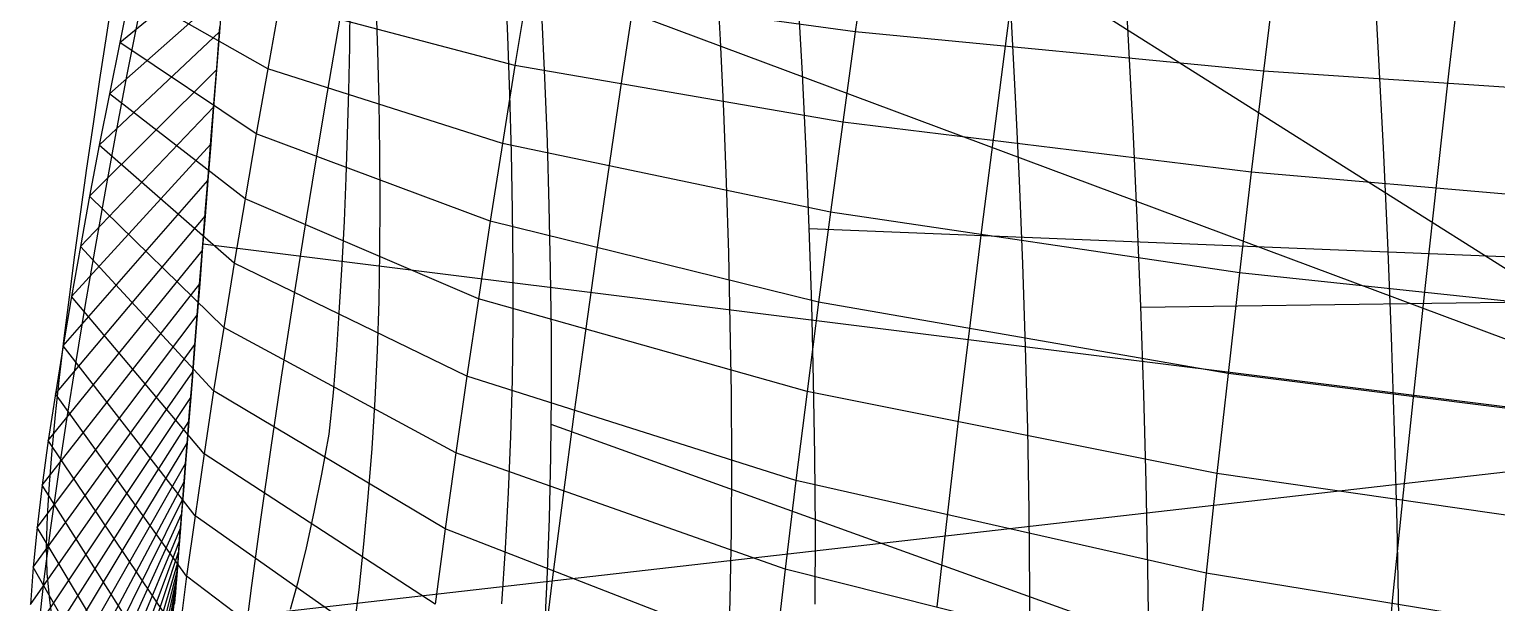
# Model space of a CAD drawing. Extents: x -454 to 454, y -3 to 309.
# Drawn here: x -453.9 to -354, y 160.7 to 199.7 of the extents above; entities that cross this region are included whole.
import ezdxf

# ---------------------------------------------------------------- set-up
doc = ezdxf.new("R2010")
doc.units = 0

msp = doc.modelspace()

# ---------------------------------------------------------------- linework, layer by layer
at = {"layer": 'default', "color": 8, "linetype": 'CONTINUOUS'}
for p, q in [((-334.782, 171.681, 358.105), (-438.05, 236.897, 240.647)), ((-334.782, 171.681, 358.105), (-440.088, 210.991, 240.596)), ((-296.895, 181.922, 287.322), (-400.803, 186.14, 173.16)), ((-334.782, 171.681, 358.105), (-442.126, 185.085, 240.544)), ((-296.895, 181.922, 287.322), (-378.2, 180.779, 150.257)), ((-298.202, 129.591, 295.527), (-418.384, 172.795, 196.761)), ((-334.782, 171.681, 358.105), (-444.164, 159.179, 240.493))]:
    msp.add_line(p, q, dxfattribs=at)
at = {"layer": 'default', "color": 5, "linetype": 'CONTINUOUS'}
for p, q in [((-396.8, 205.707, 131.069), (-397.67, 199.551, 130.172)), ((-447.79, 198.834, 214.141), (-440.58, 204.743, 240.583)), ((-369.016, 203.771, 104.493), (-369.858, 196.881, 103.43)), ((-448.494, 195.328, 213.95), (-440.784, 202.141, 240.578)), ((-447.067, 202.354, 214.337), (-447.79, 198.834, 214.141)), ((-437.697, 197.033, 185.598), (-447.067, 202.354, 214.337)), ((-440.784, 202.141, 240.578), (-440.988, 199.552, 240.573)), ((-419.987, 202.603, 158.45), (-420.857, 197.272, 157.783)), ((-397.67, 199.551, 130.172), (-419.987, 202.603, 158.45)), ((-436.891, 201.476, 186.064), (-437.697, 197.033, 185.598)), ((-420.857, 197.272, 157.783), (-436.891, 201.476, 186.064)), ((-449.178, 191.837, 213.765), (-440.988, 199.552, 240.573)), ((-440.988, 199.552, 240.573), (-441.191, 196.977, 240.568)), ((-397.67, 199.551, 130.172), (-398.519, 193.403, 129.296)), ((-369.858, 196.881, 103.43), (-397.67, 199.551, 130.172)), ((-447.79, 198.834, 214.141), (-448.494, 195.328, 213.95)), ((-438.482, 192.602, 185.144), (-447.79, 198.834, 214.141)), ((-449.838, 188.366, 213.586), (-441.191, 196.977, 240.568)), ((-441.191, 196.977, 240.568), (-441.391, 194.427, 240.563)), ((-437.697, 197.033, 185.598), (-438.482, 192.602, 185.144)), ((-421.709, 191.953, 157.13), (-437.697, 197.033, 185.598)), ((-420.857, 197.272, 157.783), (-421.709, 191.953, 157.13)), ((-398.519, 193.403, 129.296), (-420.857, 197.272, 157.783)), ((-369.858, 196.881, 103.43), (-370.678, 189.999, 102.394)), ((-337.793, 194.732, 77.765), (-369.858, 196.881, 103.43)), ((-448.494, 195.328, 213.95), (-449.178, 191.837, 213.765)), ((-439.247, 188.188, 184.701), (-448.494, 195.328, 213.95)), ((-450.471, 184.925, 213.414), (-441.391, 194.427, 240.563)), ((-441.391, 194.427, 240.563), (-441.59, 191.903, 240.558)), ((-398.519, 193.403, 129.296), (-399.351, 187.268, 128.438)), ((-370.678, 189.999, 102.394), (-398.519, 193.403, 129.296)), ((-438.482, 192.602, 185.144), (-439.247, 188.188, 184.701)), ((-422.539, 186.649, 156.493), (-438.482, 192.602, 185.144)), ((-451.074, 181.52, 213.25), (-441.59, 191.903, 240.558)), ((-449.178, 191.837, 213.765), (-449.838, 188.366, 213.586)), ((-439.989, 183.794, 184.273), (-449.178, 191.837, 213.765)), ((-441.59, 191.903, 240.558), (-441.785, 189.42, 240.553)), ((-421.709, 191.953, 157.13), (-422.539, 186.649, 156.493)), ((-399.351, 187.268, 128.438), (-421.709, 191.953, 157.13)), ((-370.678, 189.999, 102.394), (-371.482, 183.132, 101.379)), ((-338.573, 187.223, 76.601), (-370.678, 189.999, 102.394)), ((-451.645, 178.168, 213.095), (-441.785, 189.42, 240.553)), ((-441.785, 189.42, 240.553), (-441.976, 186.993, 240.548)), ((-449.838, 188.366, 213.586), (-450.471, 184.925, 213.414)), ((-440.704, 179.425, 183.859), (-449.838, 188.366, 213.586)), ((-439.247, 188.188, 184.701), (-439.989, 183.794, 184.273)), ((-423.346, 181.365, 155.874), (-439.247, 188.188, 184.701)), ((-452.175, 174.892, 212.952), (-441.976, 186.993, 240.548)), ((-441.976, 186.993, 240.548), (-442.161, 184.644, 240.543)), ((-399.351, 187.268, 128.438), (-400.161, 181.151, 127.603)), ((-371.482, 183.132, 101.379), (-399.351, 187.268, 128.438)), ((-422.539, 186.649, 156.493), (-423.346, 181.365, 155.874)), ((-400.161, 181.151, 127.603), (-422.539, 186.649, 156.493)), ((-452.653, 171.717, 212.822), (-442.161, 184.644, 240.543)), ((-450.471, 184.925, 213.414), (-451.074, 181.52, 213.25)), ((-441.389, 175.094, 183.463), (-450.471, 184.925, 213.414)), ((-442.161, 184.644, 240.543), (-442.338, 182.395, 240.539)), ((-439.989, 183.794, 184.273), (-440.704, 179.425, 183.859)), ((-424.128, 176.105, 155.275), (-439.989, 183.794, 184.273)), ((-371.482, 183.132, 101.379), (-372.263, 176.285, 100.393)), ((-339.337, 179.731, 75.461), (-371.482, 183.132, 101.379)), ((-453.07, 168.677, 212.709), (-442.338, 182.395, 240.539)), ((-442.338, 182.395, 240.539), (-442.506, 180.264, 240.535)), ((-451.074, 181.52, 213.25), (-451.645, 178.168, 213.095)), ((-442.04, 170.809, 183.087), (-451.074, 181.52, 213.25)), ((-423.346, 181.365, 155.874), (-424.128, 176.105, 155.275)), ((-400.948, 175.057, 126.791), (-423.346, 181.365, 155.874)), ((-400.161, 181.151, 127.603), (-400.948, 175.057, 126.791)), ((-372.263, 176.285, 100.393), (-400.161, 181.151, 127.603)), ((-453.418, 165.793, 212.614), (-442.506, 180.264, 240.535)), ((-442.506, 180.264, 240.535), (-442.663, 178.26, 240.531)), ((-440.704, 179.425, 183.859), (-441.389, 175.094, 183.463)), ((-424.881, 170.875, 154.697), (-440.704, 179.425, 183.859)), ((-453.686, 163.078, 212.542), (-442.663, 178.26, 240.531)), ((-451.645, 178.168, 213.095), (-452.175, 174.892, 212.952)), ((-442.656, 166.59, 182.731), (-451.645, 178.168, 213.095)), ((-442.663, 178.26, 240.531), (-442.811, 176.384, 240.527)), ((-453.865, 160.534, 212.493), (-442.811, 176.384, 240.527)), ((-442.811, 176.384, 240.527), (-442.948, 174.638, 240.524)), ((-424.128, 176.105, 155.275), (-424.881, 170.875, 154.697)), ((-401.709, 168.99, 126.006), (-424.128, 176.105, 155.275)), ((-372.263, 176.285, 100.393), (-373.022, 169.465, 99.434)), ((-340.08, 172.261, 74.354), (-372.263, 176.285, 100.393)), ((-441.389, 175.094, 183.463), (-442.04, 170.809, 183.087)), ((-425.602, 165.692, 154.144), (-441.389, 175.094, 183.463)), ((-400.948, 175.057, 126.791), (-401.709, 168.99, 126.006)), ((-373.022, 169.465, 99.434), (-400.948, 175.057, 126.791)), ((-453.946, 158.161, 212.471), (-442.948, 174.638, 240.524)), ((-452.175, 174.892, 212.952), (-452.653, 171.717, 212.822)), ((-443.226, 162.467, 182.401), (-452.175, 174.892, 212.952)), ((-442.948, 174.638, 240.524), (-443.075, 173.021, 240.52)), ((-453.93, 155.958, 212.475), (-443.075, 173.021, 240.52)), ((-443.075, 173.021, 240.52), (-443.193, 171.527, 240.517)), ((-453.813, 153.919, 212.507), (-443.193, 171.527, 240.517)), ((-452.653, 171.717, 212.822), (-453.07, 168.677, 212.709)), ((-443.739, 158.472, 182.105), (-452.653, 171.717, 212.822)), ((-443.193, 171.527, 240.517), (-443.301, 170.156, 240.515)), ((-453.6, 152.042, 212.565), (-443.301, 170.156, 240.515)), ((-443.301, 170.156, 240.515), (-443.4, 168.899, 240.512)), ((-442.04, 170.809, 183.087), (-442.656, 166.59, 182.731)), ((-426.286, 160.563, 153.62), (-442.04, 170.809, 183.087)), ((-424.881, 170.875, 154.697), (-425.602, 165.692, 154.144)), ((-402.441, 162.959, 125.251), (-424.881, 170.875, 154.697)), ((-401.709, 168.99, 126.006), (-402.441, 162.959, 125.251)), ((-373.755, 162.676, 98.508), (-401.709, 168.99, 126.006)), ((-373.022, 169.465, 99.434), (-373.755, 162.676, 98.508)), ((-340.8, 164.819, 73.279), (-373.022, 169.465, 99.434)), ((-453.07, 168.677, 212.709), (-453.418, 165.793, 212.614)), ((-453.293, 150.315, 212.648), (-443.4, 168.899, 240.512)), ((-444.183, 154.647, 181.848), (-453.07, 168.677, 212.709)), ((-443.4, 168.899, 240.512), (-443.49, 167.75, 240.51)), ((-452.895, 148.73, 212.756), (-443.49, 167.75, 240.51)), ((-443.49, 167.75, 240.51), (-443.573, 166.699, 240.508)), ((-452.411, 147.276, 212.888), (-443.573, 166.699, 240.508)), ((-443.573, 166.699, 240.508), (-443.648, 165.745, 240.506)), ((-442.656, 166.59, 182.731), (-443.226, 162.467, 182.401)), ((-426.931, 155.514, 153.125), (-442.656, 166.59, 182.731)), ((-453.418, 165.793, 212.614), (-453.686, 163.078, 212.542)), ((-444.552, 151.019, 181.635), (-453.418, 165.793, 212.614)), ((-451.855, 145.949, 213.039), (-443.648, 165.745, 240.506)), ((-443.648, 165.745, 240.506), (-443.716, 164.883, 240.504)), ((-425.602, 165.692, 154.144), (-426.286, 160.563, 153.62)), ((-403.141, 156.982, 124.529), (-425.602, 165.692, 154.144)), ((-451.245, 144.745, 213.204), (-443.716, 164.883, 240.504)), ((-450.601, 143.656, 213.379), (-443.777, 164.108, 240.503)), ((-443.777, 164.108, 240.503), (-443.831, 163.415, 240.501)), ((-443.716, 164.883, 240.504), (-443.777, 164.108, 240.503)), ((-453.686, 163.078, 212.542), (-453.865, 160.534, 212.493)), ((-444.832, 147.604, 181.473), (-453.686, 163.078, 212.542)), ((-449.938, 142.68, 213.558), (-443.831, 163.415, 240.501)), ((-443.831, 163.415, 240.501), (-443.88, 162.797, 240.5)), ((-449.265, 141.804, 213.741), (-443.88, 162.797, 240.5)), ((-448.59, 141.023, 213.924), (-443.923, 162.248, 240.499)), ((-443.923, 162.248, 240.499), (-443.961, 161.762, 240.498)), ((-443.88, 162.797, 240.5), (-443.923, 162.248, 240.499)), ((-443.226, 162.467, 182.401), (-443.739, 158.472, 182.105)), ((-427.527, 150.579, 152.668), (-443.226, 162.467, 182.401)), ((-402.441, 162.959, 125.251), (-403.141, 156.982, 124.529)), ((-374.46, 155.926, 97.618), (-402.441, 162.959, 125.251)), ((-373.755, 162.676, 98.508), (-374.46, 155.926, 97.618)), ((-341.496, 157.412, 72.242), (-373.755, 162.676, 98.508)), ((-447.921, 140.327, 214.106), (-443.961, 161.762, 240.498)), ((-447.263, 139.708, 214.284), (-443.995, 161.332, 240.497)), ((-443.995, 161.332, 240.497), (-444.025, 160.954, 240.497)), ((-443.961, 161.762, 240.498), (-443.995, 161.332, 240.497)), ((-446.616, 139.161, 214.46), (-444.025, 160.954, 240.497)), ((-444.025, 160.954, 240.497), (-444.051, 160.622, 240.496))]:
    msp.add_line(p, q, dxfattribs=at)
at = {"layer": 'default', "color": 4, "linetype": 'CONTINUOUS'}
for p, q in [((-386.494, 205.838, 113.68), (-387.358, 199.293, 112.69)), ((-362.008, 198.102, 141.777), (-362.375, 204.566, 141.354)), ((-356.384, 204.135, 87.091), (-357.212, 196.907, 85.953)), ((-421.347, 199.256, 209.101), (-421.521, 203.233, 209.023)), ((-406.852, 199.009, 186.836), (-407.112, 203.87, 186.658)), ((-448.211, 202.429, 226.265), (-448.694, 199.367, 226.159)), ((-412.695, 202.134, 140.841), (-413.564, 196.376, 140.059)), ((-432.118, 198.541, 230.663), (-432.079, 201.571, 230.649)), ((-446.514, 200.634, 198.179), (-447.295, 196.644, 197.842)), ((-432.805, 200.355, 169.268), (-433.644, 195.456, 168.703)), ((-386.738, 195.109, 164.206), (-387.04, 200.8, 163.932)), ((-448.694, 199.367, 226.159), (-449.155, 196.316, 226.06)), ((-421.196, 195.287, 209.168), (-421.347, 199.256, 209.101)), ((-406.628, 194.151, 186.99), (-406.852, 199.009, 186.836)), ((-387.358, 199.293, 112.69), (-388.2, 192.757, 111.724)), ((-432.184, 195.533, 230.67), (-432.118, 198.541, 230.663)), ((-361.678, 191.654, 142.159), (-362.008, 198.102, 141.777)), ((-449.155, 196.316, 226.06), (-449.602, 193.281, 225.963)), ((-447.295, 196.644, 197.842), (-448.046, 192.665, 197.519)), ((-413.564, 196.376, 140.059), (-414.417, 190.63, 139.295)), ((-357.212, 196.907, 85.953), (-358.018, 189.69, 84.843)), ((-433.644, 195.456, 168.703), (-434.461, 190.569, 168.151)), ((-432.266, 192.555, 230.673), (-432.184, 195.533, 230.67)), ((-421.088, 191.334, 209.218), (-421.196, 195.287, 209.168)), ((-386.474, 189.423, 164.446), (-386.738, 195.109, 164.206)), ((-406.44, 189.302, 187.118), (-406.628, 194.151, 186.99)), ((-449.602, 193.281, 225.963), (-450.048, 190.273, 225.868)), ((-448.046, 192.665, 197.519), (-448.774, 188.701, 197.206)), ((-432.367, 189.602, 230.67), (-432.266, 192.555, 230.673)), ((-388.2, 192.757, 111.724), (-389.037, 186.239, 110.768)), ((-421.016, 187.41, 209.252), (-421.088, 191.334, 209.218)), ((-361.385, 185.212, 142.498), (-361.678, 191.654, 142.159)), ((-450.048, 190.273, 225.868), (-450.464, 187.294, 225.779)), ((-434.461, 190.569, 168.151), (-435.257, 185.699, 167.615)), ((-414.417, 190.63, 139.295), (-415.247, 184.898, 138.55)), ((-432.48, 186.66, 230.664), (-432.367, 189.602, 230.67)), ((-406.289, 184.474, 187.222), (-406.44, 189.302, 187.118)), ((-386.247, 183.745, 164.651), (-386.474, 189.423, 164.446)), ((-358.018, 189.69, 84.843), (-358.81, 182.489, 83.758)), ((-448.774, 188.701, 197.206), (-449.476, 184.756, 196.904)), ((-450.464, 187.294, 225.779), (-450.863, 184.359, 225.696)), ((-420.981, 183.525, 209.27), (-421.016, 187.41, 209.252)), ((-432.628, 183.723, 230.649), (-432.48, 186.66, 230.664)), ((-389.037, 186.239, 110.768), (-389.84, 179.734, 109.848)), ((-435.257, 185.699, 167.615), (-436.028, 180.847, 167.095)), ((-361.13, 178.779, 142.791), (-361.385, 185.212, 142.498)), ((-450.863, 184.359, 225.696), (-451.239, 181.484, 225.618)), ((-449.476, 184.756, 196.904), (-450.163, 180.845, 196.609)), ((-415.247, 184.898, 138.55), (-416.056, 179.186, 137.826)), ((-406.179, 179.68, 187.299), (-406.289, 184.474, 187.222)), ((-432.803, 180.787, 230.625), (-432.628, 183.723, 230.649)), ((-420.985, 179.672, 209.272), (-420.981, 183.525, 209.27)), ((-386.061, 178.093, 164.823), (-386.247, 183.745, 164.651)), ((-358.81, 182.489, 83.758), (-359.577, 175.305, 82.702)), ((-451.239, 181.484, 225.618), (-451.6, 178.694, 225.544)), ((-450.163, 180.845, 196.609), (-450.804, 176.97, 196.332)), ((-436.028, 180.847, 167.095), (-436.783, 176.023, 166.586)), ((-433.003, 177.862, 230.595), (-432.803, 180.787, 230.625)), ((-421.027, 175.834, 209.256), (-420.985, 179.672, 209.272)), ((-416.056, 179.186, 137.826), (-416.849, 173.499, 137.114)), ((-406.11, 174.934, 187.348), (-406.179, 179.68, 187.299)), ((-389.84, 179.734, 109.848), (-390.621, 173.252, 108.955)), ((-451.6, 178.694, 225.544), (-451.912, 176.013, 225.482)), ((-385.916, 172.48, 164.955), (-386.061, 178.093, 164.823)), ((-360.915, 172.374, 143.041), (-361.13, 178.779, 142.791)), ((-433.215, 174.968, 230.561), (-433.003, 177.862, 230.595)), ((-451.912, 176.013, 225.482), (-452.186, 173.458, 225.431)), ((-450.804, 176.97, 196.332), (-451.413, 173.151, 196.072)), ((-436.783, 176.023, 166.586), (-437.496, 171.236, 166.106)), ((-421.129, 172.001, 209.215), (-421.027, 175.834, 209.256)), ((-359.577, 175.305, 82.702), (-360.324, 168.148, 81.678)), ((-433.511, 172.14, 230.504), (-433.215, 174.968, 230.561)), ((-406.077, 170.227, 187.374), (-406.11, 174.934, 187.348)), ((-452.186, 173.458, 225.431), (-452.416, 171.034, 225.39)), ((-451.413, 173.151, 196.072), (-451.978, 169.407, 195.831)), ((-416.849, 173.499, 137.114), (-417.603, 167.839, 136.439)), ((-390.621, 173.252, 108.955), (-391.377, 166.795, 108.091)), ((-434.009, 169.421, 230.391), (-433.511, 172.14, 230.504)), ((-421.286, 168.17, 209.148), (-421.129, 172.001, 209.215)), ((-385.816, 166.923, 165.049), (-385.916, 172.48, 164.955)), ((-360.743, 166.014, 143.241), (-360.915, 172.374, 143.041)), ((-452.416, 171.034, 225.39), (-452.596, 168.741, 225.361)), ((-437.496, 171.236, 166.106), (-438.172, 166.497, 165.649)), ((-406.106, 165.539, 187.357), (-406.077, 170.227, 187.374)), ((-451.978, 169.407, 195.831), (-452.503, 165.768, 195.607)), ((-434.527, 166.828, 230.271), (-434.009, 169.421, 230.391)), ((-452.596, 168.741, 225.361), (-452.734, 166.581, 225.343)), ((-421.494, 164.355, 209.06), (-421.286, 168.17, 209.148)), ((-360.324, 168.148, 81.678), (-361.046, 161.02, 80.688)), ((-417.603, 167.839, 136.439), (-418.325, 162.226, 135.794)), ((-452.734, 166.581, 225.343), (-452.799, 164.55, 225.343)), ((-438.172, 166.497, 165.649), (-438.813, 161.827, 165.22)), ((-435.059, 164.397, 230.147), (-434.527, 166.828, 230.271)), ((-391.377, 166.795, 108.091), (-392.103, 160.374, 107.26)), ((-385.764, 161.412, 165.101), (-385.816, 166.923, 165.049)), ((-360.616, 159.717, 143.39), (-360.743, 166.014, 143.241)), ((-452.503, 165.768, 195.607), (-452.949, 162.266, 195.417)), ((-406.191, 160.856, 187.302), (-406.106, 165.539, 187.357)), ((-452.799, 164.55, 225.343), (-452.754, 162.644, 225.371)), ((-435.609, 162.186, 230.015), (-435.059, 164.397, 230.147)), ((-421.752, 160.583, 208.95), (-421.494, 164.355, 209.06)), ((-452.949, 162.266, 195.417), (-453.325, 158.92, 195.26)), ((-452.754, 162.644, 225.371), (-452.584, 160.867, 225.432)), ((-436.15, 160.226, 229.883), (-435.609, 162.186, 230.015)), ((-418.325, 162.226, 135.794), (-419.007, 156.669, 135.18)), ((-438.813, 161.827, 165.22), (-439.407, 157.25, 164.822)), ((-385.767, 155.923, 165.102), (-385.764, 161.412, 165.101)), ((-361.046, 161.02, 80.688), (-361.739, 153.93, 79.737)), ((-452.584, 160.867, 225.432), (-452.377, 159.208, 225.502)), ((-406.338, 156.177, 187.203), (-406.191, 160.856, 187.302))]:
    msp.add_line(p, q, dxfattribs=at)
at = {"layer": 'default', "color": 3, "linetype": 'CONTINUOUS'}
for p, q in [((-379.045, 198.98, 149.385), (-379.4, 205.049, 149.019)), ((-430.203, 198.264, 218.913), (-430.324, 201.754, 218.88)), ((-401.267, 196.692, 172.804), (-401.554, 201.949, 172.584)), ((-418.814, 196.446, 196.513), (-419.015, 200.84, 196.397)), ((-441.158, 197.395, 240.569), (-440.961, 199.899, 240.574)), ((-378.726, 192.928, 149.714), (-379.045, 198.98, 149.385)), ((-430.113, 194.79, 218.937), (-430.203, 198.264, 218.913)), ((-441.353, 194.915, 240.564), (-441.158, 197.395, 240.569)), ((-418.649, 192.061, 196.608), (-418.814, 196.446, 196.513)), ((-401.017, 191.443, 172.996), (-401.267, 196.692, 172.804)), ((-441.547, 192.447, 240.559), (-441.353, 194.915, 240.564)), ((-430.057, 191.344, 218.953), (-430.113, 194.79, 218.937)), ((-441.741, 189.984, 240.554), (-441.547, 192.447, 240.559)), ((-418.519, 187.696, 196.684), (-418.649, 192.061, 196.608)), ((-378.445, 186.885, 150.004), (-378.726, 192.928, 149.714)), ((-430.036, 187.935, 218.958), (-430.057, 191.344, 218.953)), ((-400.805, 186.202, 173.158), (-401.017, 191.443, 172.996)), ((-441.935, 187.521, 240.549), (-441.741, 189.984, 240.554)), ((-442.128, 185.065, 240.544), (-441.935, 187.521, 240.549)), ((-430.052, 184.559, 218.954), (-430.036, 187.935, 218.958)), ((-418.427, 183.365, 196.737), (-418.519, 187.696, 196.684)), ((-400.632, 180.986, 173.291), (-400.805, 186.202, 173.158)), ((-378.202, 180.851, 150.254), (-378.445, 186.885, 150.004)), ((-442.319, 182.635, 240.539), (-442.128, 185.065, 240.544)), ((-430.113, 181.202, 218.937), (-430.052, 184.559, 218.954)), ((-418.375, 179.081, 196.767), (-418.427, 183.365, 196.737)), ((-442.506, 180.255, 240.535), (-442.319, 182.635, 240.539)), ((-430.221, 177.854, 218.908), (-430.113, 181.202, 218.937)), ((-400.501, 175.81, 173.391), (-400.632, 180.986, 173.291)), ((-442.687, 177.951, 240.53), (-442.506, 180.255, 240.535)), ((-377.999, 174.844, 150.464), (-378.202, 180.851, 150.254)), ((-418.365, 174.838, 196.772), (-418.375, 179.081, 196.767)), ((-442.861, 175.751, 240.526), (-442.687, 177.951, 240.53)), ((-430.382, 174.509, 218.864), (-430.221, 177.854, 218.908)), ((-443.023, 173.685, 240.522), (-442.861, 175.751, 240.526)), ((-400.414, 170.69, 173.458), (-400.501, 175.81, 173.391)), ((-430.592, 171.176, 218.807), (-430.382, 174.509, 218.864)), ((-418.405, 170.619, 196.749), (-418.365, 174.838, 196.772)), ((-377.839, 168.885, 150.63), (-377.999, 174.844, 150.464)), ((-443.171, 171.801, 240.518), (-443.023, 173.685, 240.522)), ((-443.303, 170.123, 240.515), (-443.171, 171.801, 240.518)), ((-430.848, 167.881, 218.738), (-430.592, 171.176, 218.807)), ((-443.419, 168.655, 240.512), (-443.303, 170.123, 240.515)), ((-418.5, 166.409, 196.695), (-418.405, 170.619, 196.749)), ((-400.374, 165.619, 173.489), (-400.414, 170.69, 173.458)), ((-443.519, 167.381, 240.509), (-443.419, 168.655, 240.512)), ((-377.723, 162.988, 150.749), (-377.839, 168.885, 150.63)), ((-443.606, 166.276, 240.507), (-443.519, 167.381, 240.509)), ((-431.145, 164.656, 218.658), (-430.848, 167.881, 218.738)), ((-443.682, 165.314, 240.505), (-443.606, 166.276, 240.507)), ((-418.653, 162.204, 196.606), (-418.5, 166.409, 196.695)), ((-443.736, 164.619, 240.504), (-443.682, 165.314, 240.505)), ((-400.389, 160.575, 173.477), (-400.374, 165.619, 173.489)), ((-431.481, 161.537, 218.566), (-431.145, 164.656, 218.658)), ((-377.654, 157.147, 150.82), (-377.723, 162.988, 150.749)), ((-418.862, 158.013, 196.485), (-418.653, 162.204, 196.606)), ((-431.85, 158.56, 218.466), (-431.481, 161.537, 218.566))]:
    msp.add_line(p, q, dxfattribs=at)
at = {"layer": 'default', "color": 1, "linetype": 'CONTINUOUS'}
for p, q in [((-443.791, 163.928, 240.502), (-443.736, 164.619, 240.504)), ((-443.893, 162.633, 240.5), (-443.838, 163.324, 240.501)), ((-443.838, 163.324, 240.501), (-443.791, 163.928, 240.502)), ((-443.947, 161.942, 240.499), (-443.893, 162.633, 240.5)), ((-444.056, 160.561, 240.496), (-444.001, 161.251, 240.497)), ((-444.001, 161.251, 240.497), (-443.947, 161.942, 240.499))]:
    msp.add_line(p, q, dxfattribs=at)

doc.saveas('drawing.dxf')
